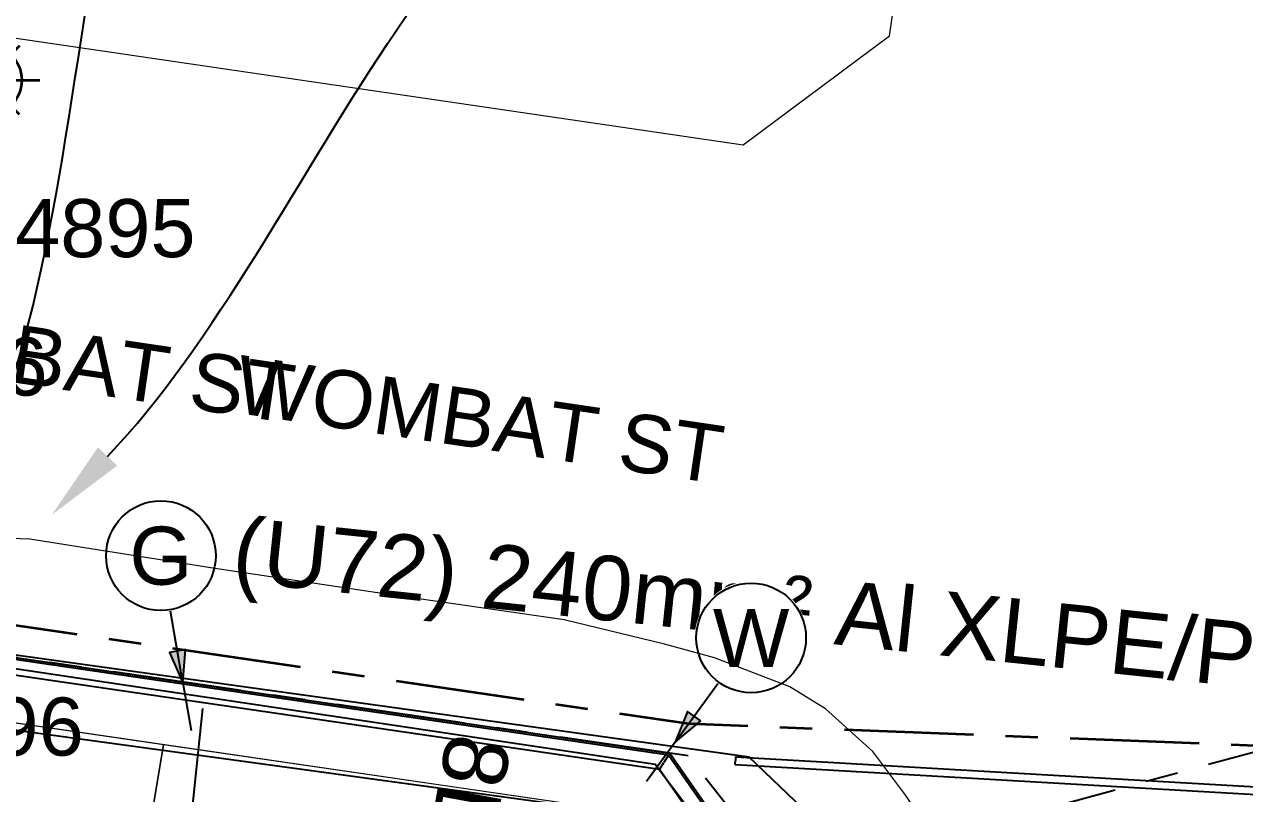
# Model space of a CAD drawing. Header units: metres. Extents: x 307635 to 308805, y 6256169 to 6257356.
# Drawn here: x 308168.42 to 308206.24, y 6256837.5 to 6256861.34 of the extents above; entities that cross this region are included whole.
import ezdxf
from ezdxf import colors
from ezdxf.entities.mleader import LeaderData, LeaderLine
from ezdxf.enums import TextEntityAlignment as Align
from ezdxf.math import Vec2, Vec3

# ---------------------------------------------------------------- set-up
doc = ezdxf.new("R2010")
doc.units = ezdxf.units.M
doc.linetypes.add('Cable Exist UG', pattern=[7, 4, -1, 1, -1])
doc.linetypes.add('IE Trench LV', pattern=[6, 4, -2])
doc.layers.get('0').update_dxf_attribs({"color": 6})
doc.layers.get('Defpoints').update_dxf_attribs({"color": 250})
doc.layers.add('_User Miscellaneous10', color=252, linetype='Continuous', lineweight=13, transparency=0.5)
for name, color, linetype, lineweight in [('_User Miscellaneous7', 3, 'Continuous', 13), ('_User_HV_Exist', 1, 'Continuous', 35), ('_User_LV_Exist', 5, 'Continuous', 35), ('Cadastre Developer_SP_NEW', 92, 'Continuous', 15), ('Cadastre Land Parcels_SP_EXT', 118, 'Continuous', 15), ('Cadastre Roads_SP_NEW', 214, 'Continuous', 15), ('Mains_LV_SL_EXT', 135, 'Continuous', 25)]:
    doc.layers.add(name, color=color, linetype=linetype, lineweight=lineweight)
for name, color, linetype in [('Duct_SP_EXT', 30, 'Continuous'), ('Equip_HV_NEW', 2, 'Continuous'), ('Mains_LV_New_T84', 2, 'Cable x'), ('Notes_SP_NEW', 51, 'Continuous'), ('Trench_SP_NEW', 2, 'Continuous'), ('UG_Details_SP_MISC', 7, 'Continuous')]:
    doc.layers.add(name, color=color, linetype=linetype)
doc.styles.add('SL_LABEL', font='arial.ttf', dxfattribs={"height": 2})
doc.styles.get("Standard").update_dxf_attribs({"font": 'arial.ttf'})
doc.linetypes.add('Cable New UG', pattern='A,5.5,-0.01,["X",Standard,S=1.8,R=0,X=0,Y=-0.94],-1.7', length=7.21)
doc.linetypes.add('Cable o', pattern='A,3.5,-0.01,["O",Standard,S=1.25,R=0,X=0,Y=-0.63],-1.36', length=4.87)
doc.linetypes.add('Cable x', pattern='A,4.5,-0.01,["X",Standard,S=1.25,R=0,X=0,Y=-0.65],-1.2', length=5.71)
doc.linetypes.add('IE Trench HV', pattern='A,4,-0.4,["/",Standard,S=2,R=0,X=0.25,Y=-1],-1.6', length=6)

# ---------------------------------------------------------------- blocks, each defined once
blk = doc.blocks.new('8DJH_3_FEEDER_NEW')
at = {"layer": '_User_HV_Exist', "insert": (-1.5, 0.75), "char_height": 2, "attachment_point": 6}
blk.add_mtext('8DJH', dxfattribs=at)
blk = doc.blocks.new('SL_LANTERN_EXT')
at = {"flags": 9}
for tag, p in [('LRATECODE', (-7.4, 0)), ('LOUTREACHVOCAB', (-7.2, 0)), ('LOUTREACH', (-7, 0)), ('LANTNUMBER', (-6.6, 0)), ('LNEW', (-6.4, 0)), ('LMASTVOCAB', (-6.2, 0)), ('LMAST', (-6, 0)), ('LLAMPVOCAB', (-5.8, 0)), ('LLAMP', (-5.6, 0)), ('LEXIST', (-5.4, 0)), ('LCHARGE3PERCENT', (-5.2, 0)), ('LCHARGE3', (-5, 0)), ('LCHARGE2PERCENT', (-4.8, 0)), ('LCHARGE2', (-4.6, 0)), ('LCHARGE1PERCENT', (-4.4, 0)), ('LCHARGE1', (-4.2, 0)), ('LCATEGORY', (-4, 0)), ('LBRACKETVOCAB', (-3.8, 0)), ('LBRACKET', (-3.6, 0)), ('LKINGHEIGHT', (-3.4, 0)), ('CREPLACE', (-3.2, 0)), ('CREMOVE', (-3, 0)), ('CNUMBER', (-2.8, 0)), ('CNEW', (-2.6, 0)), ('CEXIST', (-2.4, 0)), ('USAGE', (-2.2, 0)), ('STATE', (-2, 0)), ('OWNED_BY', (-1.8, 0)), ('ORIENTATION', (-1.6, 0)), ('OPERATING_VOLTAGE', (-1.4, 0)), ('NO_PHASES', (-1.2, 0)), ('LANTERN_TYPE', (-1, 0)), ('LANTERN_PURPOSE', (-0.8, 0)), ('CONTROL_TYPE', (-0.6, 0)), ('CONSTRUCTED_VOLTAGE', (-0.4, 0))]:
    blk.add_attdef(tag, text='', height=0.001, rotation=270, dxfattribs=at).set_placement(p, align=Align.MIDDLE_LEFT)
at = {"style": 'SL_LABEL', "flags": 9}
blk.add_attdef('STREET_CODE', text='', height=0.001, rotation=270, dxfattribs=at).set_placement((0.001, 0), align=Align.MIDDLE_LEFT)
at = {"flags": 1}
blk.add_attdef('Z', (0, 0), '', height=0.001, rotation=270, dxfattribs=at)
at = {"width": 0.9}
blk.add_attdef('LNUMBER', text='', height=1, dxfattribs=at).set_placement((7, -1), align=Align.MIDDLE_LEFT)
at = {"flags": 9}
for tag, p in [('LREMOVE', (0, -7.6)), ('LREPLACE', (0, -7.8)), ('LTYPE', (0, -8)), ('LTYPEVOCAB', (0, -8.2)), ('LEGEND', (0, -8.4)), ('SUBURB', (0, -8.6)), ('STREETNAME', (0, -8.8)), ('LOCATION', (0, -9)), ('NOTES', (0, -9.2)), ('MAINTAINED_BY', (0, -9.863))]:
    blk.add_attdef(tag, text='', height=0.001, dxfattribs=at).set_placement(p, align=Align.MIDDLE_LEFT)
blk.add_attdef('OPERATED_BY', (0, -9.607), '', height=0.001, dxfattribs=at)
blk.add_wipeout([(5.688, 0), (5.061, -1.061), (4, -1.688), (2.939, -1.061), (2.313, 0), (2.939, 1.061), (4, 1.687), (5.061, 1.061)])
for p, q in [((4, 1.687), (4, 0)), ((2.939, 1.061), (3.205, 0.795)), ((5.061, 1.061), (4.795, 0.795)), ((0, 0), (4, 0)), ((4, 0), (5.688, 0)), ((4, 0), (4, -1.688)), ((2.939, -1.061), (3.205, -0.795)), ((5.061, -1.061), (4.795, -0.795))]:
    blk.add_line(p, q)
blk.add_circle((4, 0), 1.125)
blk = doc.blocks.new('*U286')
h = blk.add_hatch(color=256)
h.dxf.hatch_style = 1
h.paths.add_polyline_path([(0.759, -2.913), (0.266, -2.999), (0.683, -3.941)])
at = {"flags": 128}
blk.add_lwpolyline([(0.759, -2.913), (0.266, -2.999), (0.683, -3.941), (0.759, -2.913)], dxfattribs=at)
at = {"layer": 'Defpoints'}
blk.add_line((0.683, -3.941), (0.94, -5.419), dxfattribs=at)
blk.add_wipeout([(0, 1.75), (-0.021, 1.75), (-0.043, 1.749), (-0.064, 1.749), (-0.086, 1.748), (-0.107, 1.747), (-0.129, 1.745), (-0.15, 1.744), (-0.172, 1.742), (-0.193, 1.739), (-0.214, 1.737), (-0.236, 1.734), (-0.257, 1.731), (-0.278, 1.728), (-0.299, 1.724), (-0.32, 1.72), (-0.341, 1.716), (-0.362, 1.712), (-0.383, 1.707), (-0.404, 1.703), (-0.425, 1.698), (-0.446, 1.692), (-0.467, 1.687), (-0.487, 1.681), (-0.508, 1.675), (-0.529, 1.668), (-0.549, 1.662), (-0.569, 1.655), (-0.59, 1.648), (-0.61, 1.64), (-0.63, 1.633), (-0.65, 1.625), (-0.67, 1.617), (-0.689, 1.608), (-0.709, 1.6), (-0.729, 1.591), (-0.748, 1.582), (-0.768, 1.573), (-0.787, 1.563), (-0.806, 1.553), (-0.825, 1.543), (-0.844, 1.533), (-0.863, 1.523), (-0.881, 1.512), (-0.9, 1.501), (-0.918, 1.49), (-0.936, 1.478), (-0.954, 1.467), (-0.972, 1.455), (-0.99, 1.443), (-1.008, 1.431), (-1.025, 1.418), (-1.042, 1.406), (-1.06, 1.393), (-1.077, 1.38), (-1.094, 1.366), (-1.11, 1.353), (-1.127, 1.339), (-1.143, 1.325), (-1.159, 1.311), (-1.175, 1.297), (-1.191, 1.282), (-1.207, 1.267), (-1.222, 1.253), (-1.237, 1.237), (-1.253, 1.222), (-1.267, 1.207), (-1.282, 1.191), (-1.297, 1.175), (-1.311, 1.159), (-1.325, 1.143), (-1.339, 1.127), (-1.353, 1.11), (-1.366, 1.094), (-1.38, 1.077), (-1.393, 1.06), (-1.406, 1.042), (-1.418, 1.025), (-1.431, 1.008), (-1.443, 0.99), (-1.455, 0.972), (-1.467, 0.954), (-1.478, 0.936), (-1.49, 0.918), (-1.501, 0.9), (-1.512, 0.881), (-1.523, 0.863), (-1.533, 0.844), (-1.543, 0.825), (-1.553, 0.806), (-1.563, 0.787), (-1.573, 0.768), (-1.582, 0.748), (-1.591, 0.729), (-1.6, 0.709), (-1.608, 0.689), (-1.617, 0.67), (-1.625, 0.65), (-1.633, 0.63), (-1.64, 0.61), (-1.648, 0.59), (-1.655, 0.569), (-1.662, 0.549), (-1.668, 0.529), (-1.675, 0.508), (-1.681, 0.487), (-1.687, 0.467), (-1.692, 0.446), (-1.698, 0.425), (-1.703, 0.404), (-1.707, 0.383), (-1.712, 0.362), (-1.716, 0.341), (-1.72, 0.32), (-1.724, 0.299), (-1.728, 0.278), (-1.731, 0.257), (-1.734, 0.236), (-1.737, 0.214), (-1.739, 0.193), (-1.742, 0.172), (-1.744, 0.15), (-1.745, 0.129), (-1.747, 0.107), (-1.748, 0.086), (-1.749, 0.064), (-1.749, 0.043), (-1.75, 0.021), (-1.75, 0), (-1.75, -0.021), (-1.749, -0.043), (-1.749, -0.064), (-1.748, -0.086), (-1.747, -0.107), (-1.745, -0.129), (-1.744, -0.15), (-1.742, -0.172), (-1.739, -0.193), (-1.737, -0.214), (-1.734, -0.236), (-1.731, -0.257), (-1.728, -0.278), (-1.724, -0.299), (-1.72, -0.32), (-1.716, -0.341), (-1.712, -0.362), (-1.707, -0.383), (-1.703, -0.404), (-1.698, -0.425), (-1.692, -0.446), (-1.687, -0.467), (-1.681, -0.487), (-1.675, -0.508), (-1.668, -0.529), (-1.662, -0.549), (-1.655, -0.569), (-1.648, -0.59), (-1.64, -0.61), (-1.633, -0.63), (-1.625, -0.65), (-1.617, -0.67), (-1.608, -0.689), (-1.6, -0.709), (-1.591, -0.729), (-1.582, -0.748), (-1.573, -0.768), (-1.563, -0.787), (-1.553, -0.806), (-1.543, -0.825), (-1.533, -0.844), (-1.523, -0.863), (-1.512, -0.881), (-1.501, -0.9), (-1.49, -0.918), (-1.478, -0.936), (-1.467, -0.954), (-1.455, -0.972), (-1.443, -0.99), (-1.431, -1.008), (-1.418, -1.025), (-1.406, -1.042), (-1.393, -1.06), (-1.38, -1.077), (-1.366, -1.094), (-1.353, -1.11), (-1.339, -1.127), (-1.325, -1.143), (-1.311, -1.159), (-1.297, -1.175), (-1.282, -1.191), (-1.267, -1.207), (-1.253, -1.222), (-1.237, -1.237), (-1.222, -1.253), (-1.207, -1.267), (-1.191, -1.282), (-1.175, -1.297), (-1.159, -1.311), (-1.143, -1.325), (-1.127, -1.339), (-1.11, -1.353), (-1.094, -1.366), (-1.077, -1.38), (-1.06, -1.393), (-1.042, -1.406), (-1.025, -1.418), (-1.008, -1.431), (-0.99, -1.443), (-0.972, -1.455), (-0.954, -1.467), (-0.936, -1.478), (-0.918, -1.49), (-0.9, -1.501), (-0.881, -1.512), (-0.863, -1.523), (-0.844, -1.533), (-0.825, -1.543), (-0.806, -1.553), (-0.787, -1.563), (-0.768, -1.573), (-0.748, -1.582), (-0.729, -1.591), (-0.709, -1.6), (-0.689, -1.608), (-0.67, -1.617), (-0.65, -1.625), (-0.63, -1.633), (-0.61, -1.64), (-0.59, -1.648), (-0.569, -1.655), (-0.549, -1.662), (-0.529, -1.668), (-0.508, -1.675), (-0.487, -1.681), (-0.467, -1.687), (-0.446, -1.692), (-0.425, -1.698), (-0.404, -1.703), (-0.383, -1.707), (-0.362, -1.712), (-0.341, -1.716), (-0.32, -1.72), (-0.299, -1.724), (-0.278, -1.728), (-0.257, -1.731), (-0.236, -1.734), (-0.214, -1.737), (-0.193, -1.739), (-0.172, -1.742), (-0.15, -1.744), (-0.129, -1.745), (-0.107, -1.747), (-0.086, -1.748), (-0.064, -1.749), (-0.043, -1.749), (-0.021, -1.75), (0, -1.75), (0.021, -1.75), (0.043, -1.749), (0.064, -1.749), (0.086, -1.748), (0.107, -1.747), (0.129, -1.745), (0.15, -1.744), (0.172, -1.742), (0.193, -1.739), (0.214, -1.737), (0.236, -1.734), (0.257, -1.731), (0.278, -1.728), (0.299, -1.724), (0.32, -1.72), (0.341, -1.716), (0.362, -1.712), (0.383, -1.707), (0.404, -1.703), (0.425, -1.698), (0.446, -1.692), (0.467, -1.687), (0.487, -1.681), (0.508, -1.675), (0.529, -1.668), (0.549, -1.662), (0.569, -1.655), (0.59, -1.648), (0.61, -1.64), (0.63, -1.633), (0.65, -1.625), (0.67, -1.617), (0.689, -1.608), (0.709, -1.6), (0.729, -1.591), (0.748, -1.582), (0.768, -1.573), (0.787, -1.563), (0.806, -1.553), (0.825, -1.543), (0.844, -1.533), (0.863, -1.523), (0.881, -1.512), (0.9, -1.501), (0.918, -1.49), (0.936, -1.478), (0.954, -1.467), (0.972, -1.455), (0.99, -1.443), (1.008, -1.431), (1.025, -1.418), (1.042, -1.406), (1.06, -1.393), (1.077, -1.38), (1.094, -1.366), (1.11, -1.353), (1.127, -1.339), (1.143, -1.325), (1.159, -1.311), (1.175, -1.297), (1.191, -1.282), (1.207, -1.267), (1.222, -1.253), (1.237, -1.237), (1.253, -1.222), (1.267, -1.207), (1.282, -1.191), (1.297, -1.175), (1.311, -1.159), (1.325, -1.143), (1.339, -1.127), (1.353, -1.11), (1.366, -1.094), (1.38, -1.077), (1.393, -1.06), (1.406, -1.042), (1.418, -1.025), (1.431, -1.008), (1.443, -0.99), (1.455, -0.972), (1.467, -0.954), (1.478, -0.936), (1.49, -0.918), (1.501, -0.9), (1.512, -0.881), (1.523, -0.863), (1.533, -0.844), (1.543, -0.825), (1.553, -0.806), (1.563, -0.787), (1.573, -0.768), (1.582, -0.748), (1.591, -0.729), (1.6, -0.709), (1.608, -0.689), (1.617, -0.67), (1.625, -0.65), (1.633, -0.63), (1.64, -0.61), (1.648, -0.59), (1.655, -0.569), (1.662, -0.549), (1.668, -0.529), (1.675, -0.508), (1.681, -0.487), (1.687, -0.467), (1.692, -0.446), (1.698, -0.425), (1.703, -0.404), (1.707, -0.383), (1.712, -0.362), (1.716, -0.341), (1.72, -0.32), (1.724, -0.299), (1.728, -0.278), (1.731, -0.257), (1.734, -0.236), (1.737, -0.214), (1.739, -0.193), (1.742, -0.172), (1.744, -0.15), (1.745, -0.129), (1.747, -0.107), (1.748, -0.086), (1.749, -0.064), (1.749, -0.043), (1.75, -0.021), (1.75, 0), (1.75, 0.021), (1.749, 0.043), (1.749, 0.064), (1.748, 0.086), (1.747, 0.107), (1.745, 0.129), (1.744, 0.15), (1.742, 0.172), (1.739, 0.193), (1.737, 0.214), (1.734, 0.236), (1.731, 0.257), (1.728, 0.278), (1.724, 0.299), (1.72, 0.32), (1.716, 0.341), (1.712, 0.362), (1.707, 0.383), (1.703, 0.404), (1.698, 0.425), (1.692, 0.446), (1.687, 0.467), (1.681, 0.487), (1.675, 0.508), (1.668, 0.529), (1.662, 0.549), (1.655, 0.569), (1.648, 0.59), (1.64, 0.61), (1.633, 0.63), (1.625, 0.65), (1.617, 0.67), (1.608, 0.689), (1.6, 0.709), (1.591, 0.729), (1.582, 0.748), (1.573, 0.768), (1.563, 0.787), (1.553, 0.806), (1.543, 0.825), (1.533, 0.844), (1.523, 0.863), (1.512, 0.881), (1.501, 0.9), (1.49, 0.918), (1.478, 0.936), (1.467, 0.954), (1.455, 0.972), (1.443, 0.99), (1.431, 1.008), (1.418, 1.025), (1.406, 1.042), (1.393, 1.06), (1.38, 1.077), (1.366, 1.094), (1.353, 1.11), (1.339, 1.127), (1.325, 1.143), (1.311, 1.159), (1.297, 1.175), (1.282, 1.191), (1.267, 1.207), (1.253, 1.222), (1.237, 1.237), (1.222, 1.253), (1.207, 1.267), (1.191, 1.282), (1.175, 1.297), (1.159, 1.311), (1.143, 1.325), (1.127, 1.339), (1.11, 1.353), (1.094, 1.366), (1.077, 1.38), (1.06, 1.393), (1.042, 1.406), (1.025, 1.418), (1.008, 1.431), (0.99, 1.443), (0.972, 1.455), (0.954, 1.467), (0.936, 1.478), (0.918, 1.49), (0.9, 1.501), (0.881, 1.512), (0.863, 1.523), (0.844, 1.533), (0.825, 1.543), (0.806, 1.553), (0.787, 1.563), (0.768, 1.573), (0.748, 1.582), (0.729, 1.591), (0.709, 1.6), (0.689, 1.608), (0.67, 1.617), (0.65, 1.625), (0.63, 1.633), (0.61, 1.64), (0.59, 1.648), (0.569, 1.655), (0.549, 1.662), (0.529, 1.668), (0.508, 1.675), (0.487, 1.681), (0.467, 1.687), (0.446, 1.692), (0.425, 1.698), (0.404, 1.703), (0.383, 1.707), (0.362, 1.712), (0.341, 1.716), (0.32, 1.72), (0.299, 1.724), (0.278, 1.728), (0.257, 1.731), (0.236, 1.734), (0.214, 1.737), (0.193, 1.739), (0.172, 1.742), (0.15, 1.744), (0.129, 1.745), (0.107, 1.747), (0.086, 1.748), (0.064, 1.749), (0.043, 1.749), (0.021, 1.75)])
blk.add_line((0.683, -3.941), (0.299, -1.724))
blk.add_circle((0, 0), 1.7)
at = {"width": 0.9}
blk.add_attdef('CODE', text='', height=1.8, dxfattribs=at).set_placement((0, 0), align=Align.MIDDLE_CENTER)
at = {"flags": 1}
blk.add_attdef('Z', (0, 0), '', height=0.2, dxfattribs=at)
blk = doc.blocks.new('*U296')
h = blk.add_hatch(color=256)
h.dxf.hatch_style = 1
h.paths.add_polyline_path([(-1.564, -2.572), (-1.969, -2.278), (-2.355, -3.233)])
at = {"flags": 128}
blk.add_lwpolyline([(-1.564, -2.572), (-1.969, -2.278), (-2.355, -3.233), (-1.564, -2.572)], dxfattribs=at)
at = {"layer": 'Defpoints'}
blk.add_line((-2.355, -3.233), (-3.239, -4.445), dxfattribs=at)
blk.add_wipeout([(0, 1.75), (-0.021, 1.75), (-0.043, 1.749), (-0.064, 1.749), (-0.086, 1.748), (-0.107, 1.747), (-0.129, 1.745), (-0.15, 1.744), (-0.172, 1.742), (-0.193, 1.739), (-0.214, 1.737), (-0.236, 1.734), (-0.257, 1.731), (-0.278, 1.728), (-0.299, 1.724), (-0.32, 1.72), (-0.341, 1.716), (-0.362, 1.712), (-0.383, 1.707), (-0.404, 1.703), (-0.425, 1.698), (-0.446, 1.692), (-0.467, 1.687), (-0.487, 1.681), (-0.508, 1.675), (-0.529, 1.668), (-0.549, 1.662), (-0.569, 1.655), (-0.59, 1.648), (-0.61, 1.64), (-0.63, 1.633), (-0.65, 1.625), (-0.67, 1.617), (-0.689, 1.608), (-0.709, 1.6), (-0.729, 1.591), (-0.748, 1.582), (-0.768, 1.573), (-0.787, 1.563), (-0.806, 1.553), (-0.825, 1.543), (-0.844, 1.533), (-0.863, 1.523), (-0.881, 1.512), (-0.9, 1.501), (-0.918, 1.49), (-0.936, 1.478), (-0.954, 1.467), (-0.972, 1.455), (-0.99, 1.443), (-1.008, 1.431), (-1.025, 1.418), (-1.042, 1.406), (-1.06, 1.393), (-1.077, 1.38), (-1.094, 1.366), (-1.11, 1.353), (-1.127, 1.339), (-1.143, 1.325), (-1.159, 1.311), (-1.175, 1.297), (-1.191, 1.282), (-1.207, 1.267), (-1.222, 1.253), (-1.237, 1.237), (-1.253, 1.222), (-1.267, 1.207), (-1.282, 1.191), (-1.297, 1.175), (-1.311, 1.159), (-1.325, 1.143), (-1.339, 1.127), (-1.353, 1.11), (-1.366, 1.094), (-1.38, 1.077), (-1.393, 1.06), (-1.406, 1.042), (-1.418, 1.025), (-1.431, 1.008), (-1.443, 0.99), (-1.455, 0.972), (-1.467, 0.954), (-1.478, 0.936), (-1.49, 0.918), (-1.501, 0.9), (-1.512, 0.881), (-1.523, 0.863), (-1.533, 0.844), (-1.543, 0.825), (-1.553, 0.806), (-1.563, 0.787), (-1.573, 0.768), (-1.582, 0.748), (-1.591, 0.729), (-1.6, 0.709), (-1.608, 0.689), (-1.617, 0.67), (-1.625, 0.65), (-1.633, 0.63), (-1.64, 0.61), (-1.648, 0.59), (-1.655, 0.569), (-1.662, 0.549), (-1.668, 0.529), (-1.675, 0.508), (-1.681, 0.487), (-1.687, 0.467), (-1.692, 0.446), (-1.698, 0.425), (-1.703, 0.404), (-1.707, 0.383), (-1.712, 0.362), (-1.716, 0.341), (-1.72, 0.32), (-1.724, 0.299), (-1.728, 0.278), (-1.731, 0.257), (-1.734, 0.236), (-1.737, 0.214), (-1.739, 0.193), (-1.742, 0.172), (-1.744, 0.15), (-1.745, 0.129), (-1.747, 0.107), (-1.748, 0.086), (-1.749, 0.064), (-1.749, 0.043), (-1.75, 0.021), (-1.75, 0), (-1.75, -0.021), (-1.749, -0.043), (-1.749, -0.064), (-1.748, -0.086), (-1.747, -0.107), (-1.745, -0.129), (-1.744, -0.15), (-1.742, -0.172), (-1.739, -0.193), (-1.737, -0.214), (-1.734, -0.236), (-1.731, -0.257), (-1.728, -0.278), (-1.724, -0.299), (-1.72, -0.32), (-1.716, -0.341), (-1.712, -0.362), (-1.707, -0.383), (-1.703, -0.404), (-1.698, -0.425), (-1.692, -0.446), (-1.687, -0.467), (-1.681, -0.487), (-1.675, -0.508), (-1.668, -0.529), (-1.662, -0.549), (-1.655, -0.569), (-1.648, -0.59), (-1.64, -0.61), (-1.633, -0.63), (-1.625, -0.65), (-1.617, -0.67), (-1.608, -0.689), (-1.6, -0.709), (-1.591, -0.729), (-1.582, -0.748), (-1.573, -0.768), (-1.563, -0.787), (-1.553, -0.806), (-1.543, -0.825), (-1.533, -0.844), (-1.523, -0.863), (-1.512, -0.881), (-1.501, -0.9), (-1.49, -0.918), (-1.478, -0.936), (-1.467, -0.954), (-1.455, -0.972), (-1.443, -0.99), (-1.431, -1.008), (-1.418, -1.025), (-1.406, -1.042), (-1.393, -1.06), (-1.38, -1.077), (-1.366, -1.094), (-1.353, -1.11), (-1.339, -1.127), (-1.325, -1.143), (-1.311, -1.159), (-1.297, -1.175), (-1.282, -1.191), (-1.267, -1.207), (-1.253, -1.222), (-1.237, -1.237), (-1.222, -1.253), (-1.207, -1.267), (-1.191, -1.282), (-1.175, -1.297), (-1.159, -1.311), (-1.143, -1.325), (-1.127, -1.339), (-1.11, -1.353), (-1.094, -1.366), (-1.077, -1.38), (-1.06, -1.393), (-1.042, -1.406), (-1.025, -1.418), (-1.008, -1.431), (-0.99, -1.443), (-0.972, -1.455), (-0.954, -1.467), (-0.936, -1.478), (-0.918, -1.49), (-0.9, -1.501), (-0.881, -1.512), (-0.863, -1.523), (-0.844, -1.533), (-0.825, -1.543), (-0.806, -1.553), (-0.787, -1.563), (-0.768, -1.573), (-0.748, -1.582), (-0.729, -1.591), (-0.709, -1.6), (-0.689, -1.608), (-0.67, -1.617), (-0.65, -1.625), (-0.63, -1.633), (-0.61, -1.64), (-0.59, -1.648), (-0.569, -1.655), (-0.549, -1.662), (-0.529, -1.668), (-0.508, -1.675), (-0.487, -1.681), (-0.467, -1.687), (-0.446, -1.692), (-0.425, -1.698), (-0.404, -1.703), (-0.383, -1.707), (-0.362, -1.712), (-0.341, -1.716), (-0.32, -1.72), (-0.299, -1.724), (-0.278, -1.728), (-0.257, -1.731), (-0.236, -1.734), (-0.214, -1.737), (-0.193, -1.739), (-0.172, -1.742), (-0.15, -1.744), (-0.129, -1.745), (-0.107, -1.747), (-0.086, -1.748), (-0.064, -1.749), (-0.043, -1.749), (-0.021, -1.75), (0, -1.75), (0.021, -1.75), (0.043, -1.749), (0.064, -1.749), (0.086, -1.748), (0.107, -1.747), (0.129, -1.745), (0.15, -1.744), (0.172, -1.742), (0.193, -1.739), (0.214, -1.737), (0.236, -1.734), (0.257, -1.731), (0.278, -1.728), (0.299, -1.724), (0.32, -1.72), (0.341, -1.716), (0.362, -1.712), (0.383, -1.707), (0.404, -1.703), (0.425, -1.698), (0.446, -1.692), (0.467, -1.687), (0.487, -1.681), (0.508, -1.675), (0.529, -1.668), (0.549, -1.662), (0.569, -1.655), (0.59, -1.648), (0.61, -1.64), (0.63, -1.633), (0.65, -1.625), (0.67, -1.617), (0.689, -1.608), (0.709, -1.6), (0.729, -1.591), (0.748, -1.582), (0.768, -1.573), (0.787, -1.563), (0.806, -1.553), (0.825, -1.543), (0.844, -1.533), (0.863, -1.523), (0.881, -1.512), (0.9, -1.501), (0.918, -1.49), (0.936, -1.478), (0.954, -1.467), (0.972, -1.455), (0.99, -1.443), (1.008, -1.431), (1.025, -1.418), (1.042, -1.406), (1.06, -1.393), (1.077, -1.38), (1.094, -1.366), (1.11, -1.353), (1.127, -1.339), (1.143, -1.325), (1.159, -1.311), (1.175, -1.297), (1.191, -1.282), (1.207, -1.267), (1.222, -1.253), (1.237, -1.237), (1.253, -1.222), (1.267, -1.207), (1.282, -1.191), (1.297, -1.175), (1.311, -1.159), (1.325, -1.143), (1.339, -1.127), (1.353, -1.11), (1.366, -1.094), (1.38, -1.077), (1.393, -1.06), (1.406, -1.042), (1.418, -1.025), (1.431, -1.008), (1.443, -0.99), (1.455, -0.972), (1.467, -0.954), (1.478, -0.936), (1.49, -0.918), (1.501, -0.9), (1.512, -0.881), (1.523, -0.863), (1.533, -0.844), (1.543, -0.825), (1.553, -0.806), (1.563, -0.787), (1.573, -0.768), (1.582, -0.748), (1.591, -0.729), (1.6, -0.709), (1.608, -0.689), (1.617, -0.67), (1.625, -0.65), (1.633, -0.63), (1.64, -0.61), (1.648, -0.59), (1.655, -0.569), (1.662, -0.549), (1.668, -0.529), (1.675, -0.508), (1.681, -0.487), (1.687, -0.467), (1.692, -0.446), (1.698, -0.425), (1.703, -0.404), (1.707, -0.383), (1.712, -0.362), (1.716, -0.341), (1.72, -0.32), (1.724, -0.299), (1.728, -0.278), (1.731, -0.257), (1.734, -0.236), (1.737, -0.214), (1.739, -0.193), (1.742, -0.172), (1.744, -0.15), (1.745, -0.129), (1.747, -0.107), (1.748, -0.086), (1.749, -0.064), (1.749, -0.043), (1.75, -0.021), (1.75, 0), (1.75, 0.021), (1.749, 0.043), (1.749, 0.064), (1.748, 0.086), (1.747, 0.107), (1.745, 0.129), (1.744, 0.15), (1.742, 0.172), (1.739, 0.193), (1.737, 0.214), (1.734, 0.236), (1.731, 0.257), (1.728, 0.278), (1.724, 0.299), (1.72, 0.32), (1.716, 0.341), (1.712, 0.362), (1.707, 0.383), (1.703, 0.404), (1.698, 0.425), (1.692, 0.446), (1.687, 0.467), (1.681, 0.487), (1.675, 0.508), (1.668, 0.529), (1.662, 0.549), (1.655, 0.569), (1.648, 0.59), (1.64, 0.61), (1.633, 0.63), (1.625, 0.65), (1.617, 0.67), (1.608, 0.689), (1.6, 0.709), (1.591, 0.729), (1.582, 0.748), (1.573, 0.768), (1.563, 0.787), (1.553, 0.806), (1.543, 0.825), (1.533, 0.844), (1.523, 0.863), (1.512, 0.881), (1.501, 0.9), (1.49, 0.918), (1.478, 0.936), (1.467, 0.954), (1.455, 0.972), (1.443, 0.99), (1.431, 1.008), (1.418, 1.025), (1.406, 1.042), (1.393, 1.06), (1.38, 1.077), (1.366, 1.094), (1.353, 1.11), (1.339, 1.127), (1.325, 1.143), (1.311, 1.159), (1.297, 1.175), (1.282, 1.191), (1.267, 1.207), (1.253, 1.222), (1.237, 1.237), (1.222, 1.253), (1.207, 1.267), (1.191, 1.282), (1.175, 1.297), (1.159, 1.311), (1.143, 1.325), (1.127, 1.339), (1.11, 1.353), (1.094, 1.366), (1.077, 1.38), (1.06, 1.393), (1.042, 1.406), (1.025, 1.418), (1.008, 1.431), (0.99, 1.443), (0.972, 1.455), (0.954, 1.467), (0.936, 1.478), (0.918, 1.49), (0.9, 1.501), (0.881, 1.512), (0.863, 1.523), (0.844, 1.533), (0.825, 1.543), (0.806, 1.553), (0.787, 1.563), (0.768, 1.573), (0.748, 1.582), (0.729, 1.591), (0.709, 1.6), (0.689, 1.608), (0.67, 1.617), (0.65, 1.625), (0.63, 1.633), (0.61, 1.64), (0.59, 1.648), (0.569, 1.655), (0.549, 1.662), (0.529, 1.668), (0.508, 1.675), (0.487, 1.681), (0.467, 1.687), (0.446, 1.692), (0.425, 1.698), (0.404, 1.703), (0.383, 1.707), (0.362, 1.712), (0.341, 1.716), (0.32, 1.72), (0.299, 1.724), (0.278, 1.728), (0.257, 1.731), (0.236, 1.734), (0.214, 1.737), (0.193, 1.739), (0.172, 1.742), (0.15, 1.744), (0.129, 1.745), (0.107, 1.747), (0.086, 1.748), (0.064, 1.749), (0.043, 1.749), (0.021, 1.75)])
blk.add_line((-2.355, -3.233), (-1.03, -1.414))
blk.add_circle((0, 0), 1.7)
at = {"width": 0.9}
blk.add_attdef('CODE', text='', height=1.8, dxfattribs=at).set_placement((0, 0), align=Align.MIDDLE_CENTER)
at = {"flags": 1}
blk.add_attdef('Z', (0, 0), '', height=0.2, dxfattribs=at)

msp = doc.modelspace()

# ---------------------------------------------------------------- linework, layer by layer
at = {"layer": '_User Miscellaneous10', "color": 7, "flags": 128}
msp.add_lwpolyline([(308188.404, 6256805.268), (308191.2, 6256818.708), (308191.578, 6256819.879), (308192.524, 6256820.9), (308193.961, 6256821.845), (308194.717, 6256822.336), (308195.176, 6256823.416), (308196.688, 6256833.733), (308196.613, 6256834.98), (308196.348, 6256836.53), (308195.743, 6256837.437), (308194.722, 6256838.797), (308193.247, 6256840.12), (308192.15, 6256840.8), (308189.805, 6256841.707), (308188.255, 6256842.123), (308185.153, 6256842.879), (308179.36, 6256843.722), (308174.254, 6256844.478), (308168.581, 6256845.385), (308164.005, 6256845.536)], dxfattribs=at)
at = {"layer": '_User_HV_Exist', "linetype": 'Cable Exist UG', "flags": 128}
msp.add_lwpolyline([(308166.086, 6256843.019), (308189.003, 6256839.664), (308221.674, 6256838.407)], dxfattribs=at)
at = {"layer": '_User_LV_Exist', "linetype": 'Cable o', "lineweight": -2, "flags": 128}
msp.add_lwpolyline([(308189.274, 6256816.588), (308192.666, 6256818.961), (308192.666, 6256818.961), (308194.702, 6256834.98), (308190.885, 6256838.624), (308158.249, 6256843.157)], dxfattribs=at)
at = {"layer": '_User_LV_Exist', "linetype": 'Cable New UG', "lineweight": -2, "flags": 128}
msp.add_lwpolyline([(308166.137, 6256820.741), (308170.826, 6256820.143), (308171.559, 6256824.408), (308166.582, 6256825.553), (308150.667, 6256828.611), (308151.035, 6256837.585), (308154.798, 6256841.289), (308188.797, 6256836.642), (308191.896, 6256833.485), (308189.175, 6256816.555)], dxfattribs=at)
at = {"layer": 'Cadastre Developer_SP_NEW', "flags": 128}
msp.add_lwpolyline([(308187.261, 6256836.9), (308190.423, 6256832.375), (308184.916, 6256805.995), (308184.383, 6256803.009), (308171.399, 6256715.395), (308168.193, 6256713.587), (308136.174, 6256727.017), (308152.251, 6256836.89), (308157.987, 6256841.174), (308187.261, 6256836.9)], dxfattribs=at)
for points in [[(308149.58, 6256818.633), (308152.251, 6256836.89), (308157.987, 6256841.174), (308172.727, 6256839.015), (308168.691, 6256814.653)], [(308168.691, 6256814.653), (308172.727, 6256839.016), (308187.274, 6256836.898), (308190.423, 6256832.375), (308185.974, 6256811.054)]]:
    msp.add_lwpolyline(points, close=True, dxfattribs=at)
at = {"layer": 'Cadastre Land Parcels_SP_EXT', "linetype": 'Continuous'}
msp.add_lwpolyline([(308195.231, 6256860.982), (308196.826, 6256871.893), (308161.253, 6256877.119), (308159.7, 6256866.697), (308163.498, 6256861.587), (308190.697, 6256857.606), (308195.231, 6256860.982)], close=True, dxfattribs=at)
at = {"layer": 'Duct_SP_EXT'}
for p, q in [((308188.382, 6256838.684), (308158.287, 6256843.091)), ((308188.107, 6256838.239), (308158.217, 6256842.616)), ((308188.107, 6256838.239), (308188.244, 6256838.461)), ((308188.382, 6256838.684), (308188.244, 6256838.461)), ((308192.003, 6256833.502), (308188.382, 6256838.684)), ((308191.61, 6256833.227), (308188.107, 6256838.239))]:
    msp.add_line(p, q, dxfattribs=at)
msp.add_lwpolyline([(308173.573, 6256834.419), (308173.573, 6256836.56), (308173.951, 6256840.138)], dxfattribs=at)
at = {"layer": 'Mains_LV_New_T84', "color": 2, "linetype": 'Cable New UG', "flags": 128}
msp.add_lwpolyline([(308149.708, 6256833.316), (308149.707, 6256833.316), (308150.392, 6256837.998), (308157.453, 6256843.273), (308188.422, 6256838.749), (308192.558, 6256832.811), (308186.354, 6256802.669), (308197.73, 6256800.983), (308194.415, 6256778.615), (308192.356, 6256764.72), (308196.223, 6256760.127), (308202.901, 6256761.18), (308205.044, 6256749.859), (308229.305, 6256756.075)], dxfattribs=at)
at = {"layer": 'Mains_LV_SL_EXT', "linetype": 'Cable Exist UG'}
msp.add_lwpolyline([(308210.882, 6256837.31), (308208.984, 6256839.442), (308208.984, 6256839.442), (308192.004, 6256834.827), (308188.991, 6256838.666), (308158.249, 6256843.157)], dxfattribs=at)
at = {"layer": 'Trench_SP_NEW', "linetype": 'IE Trench HV', "flags": 128}
msp.add_lwpolyline([(308148.266, 6256821.397), (308150.671, 6256837.832), (308157.535, 6256842.958), (308187.967, 6256838.413), (308192.238, 6256832.746)], dxfattribs=at)
at = {"layer": 'UG_Details_SP_MISC'}
for p, q in [((308190.451, 6256838.399), (308190.458, 6256838.519)), ((308190.465, 6256838.639), (308190.458, 6256838.519)), ((308190.465, 6256838.639), (308209.607, 6256837.53)), ((308190.451, 6256838.399), (308209.593, 6256837.291))]:
    msp.add_line(p, q, dxfattribs=at)

# ---------------------------------------------------------------- block references
at = {"layer": 'Equip_HV_NEW', "linetype": 'IE Trench LV', "rotation": 259.6677834725189}
msp.add_blockref('8DJH_3_FEEDER_NEW', (308180.264, 6256831.05), dxfattribs=at)

# ---------------------------------------------------------------- texts
at = {"layer": '_User_HV_Exist', "lineweight": 0, "insert": (308197.015, 6256843.77), "char_height": 2, "attachment_point": 2, "rotation": 354.0216}
msp.add_mtext('(U72) 240mm² Al XLPE/PVC/HDPE', dxfattribs=at)
at = {"layer": '_User_LV_Exist', "lineweight": -2}
msp.add_text('WOMBAT ST', height=1.8, rotation=351.6146, dxfattribs=at).set_placement((308174.863, 6256849.313))
at = {"layer": 'Cadastre Roads_SP_NEW'}
msp.add_text('WOMBAT ST', height=1.8, rotation=351.6146, dxfattribs=at).set_placement((308161.566, 6256851.197))
at = {"layer": 'Duct_SP_EXT'}
for s, p in [('FB334895', (308162.12, 6256854.122)), ('R6', (308165.923, 6256849.832)), ('FB334896', (308158.654, 6256838.673))]:
    msp.add_text(s, height=1.8, dxfattribs=at).set_placement(p)

# ---------------------------------------------------------------- next in the draw order: block references
at = {"layer": '_User_LV_Exist', "lineweight": -2}
msp.add_blockref('SL_LANTERN_EXT', (308163.208, 6256859.608), dxfattribs=at)
at = {"layer": 'Notes_SP_NEW'}
ref = msp.add_blockref('*U286', (308172.649, 6256844.87), dxfattribs=at)
ref.add_attrib('CODE', 'G', dxfattribs={"layer": '0', "height": 1.8}).set_placement((308172.649, 6256844.87), align=Align.MIDDLE_CENTER)
ref = msp.add_blockref('*U296', (308190.945, 6256842.321), dxfattribs=at)
ref.add_attrib('CODE', 'W', dxfattribs={"layer": '0', "height": 1.8}).set_placement((308190.945, 6256842.321), align=Align.MIDDLE_CENTER)

# ---------------------------------------------------------------- next in the draw order: linework, layer by layer
at = {"layer": '_User Miscellaneous7', "color": 7, "flags": 128}
msp.add_lwpolyline([(308188.404, 6256805.268), (308191.2, 6256818.708), (308191.578, 6256819.879), (308192.524, 6256820.9), (308193.961, 6256821.845), (308194.717, 6256822.336), (308195.176, 6256823.416), (308196.688, 6256833.733), (308196.613, 6256834.98), (308196.348, 6256836.53), (308195.743, 6256837.437), (308194.722, 6256838.797), (308193.247, 6256840.12), (308192.15, 6256840.8), (308189.805, 6256841.707), (308188.255, 6256842.123), (308185.153, 6256842.879), (308179.36, 6256843.722), (308174.254, 6256844.478), (308168.581, 6256845.385), (308164.005, 6256845.536)], dxfattribs=at)
at = {"layer": '_User Miscellaneous7', "flags": 128}
msp.add_lwpolyline([(308149.58, 6256818.633), (308152.251, 6256836.89), (308157.987, 6256841.174), (308172.727, 6256839.015), (308168.691, 6256814.653)], close=True, dxfattribs=at)

# ---------------------------------------------------------------- next in the draw order: leaders
at = {"layer": '_User_HV_Exist'}
ml = msp.add_multileader_mtext('Standard', dxfattribs=at)
ml.set_content('HV STJ', color=256)
ml.set_leader_properties()
ml.build(insert=Vec2(0, 0))
ml.multileader.update_dxf_attribs({"leader_type": 2, "has_text_frame": 1, "text_left_attachment_type": 2, "text_right_attachment_type": 2, "dogleg_length": 0.01, "arrow_head_size": 2.5})
ctx = ml.context
ctx.base_point, ctx.char_height, ctx.arrow_head_size, ctx.landing_gap_size, ctx.plane_origin = Vec3(308179.91, 6256877.915), 2.5, 2.5, 1, Vec3(308159.249, 6256867.853)
ctx.left_attachment, ctx.right_attachment = 2, 2
notes = []
notes.append((ctx, [(0, (1, 1, 0), (308179.9, 6256877.915), (1, 0), 0.01, [(0, [(308166.402, 6256846.251)], 0, [])])]))
ctx.mtext.insert, ctx.mtext.flow_direction = Vec3(308180.91, 6256879.207), 5
ml = msp.add_multileader_mtext('Standard', dxfattribs=at)
ml.set_content('HIGH PRESSURE \\PGAS LINE IN AREA', color=256)
ml.set_leader_properties()
ml.build(insert=Vec2(0, 0))
ml.multileader.update_dxf_attribs({"leader_type": 2, "has_text_frame": 1, "text_left_attachment_type": 2, "text_right_attachment_type": 2, "dogleg_length": 0.01, "arrow_head_size": 2.5})
ctx = ml.context
ctx.base_point, ctx.char_height, ctx.arrow_head_size, ctx.landing_gap_size, ctx.plane_origin = Vec3(308191.187, 6256869.108), 2.5, 2.5, 1, Vec3(308191.877, 6256866.034)
ctx.left_attachment, ctx.right_attachment = 2, 2
notes.append((ctx, [(0, (1, 1, 0), (308191.177, 6256869.108), (1, 0), 0.01, [(0, [(308169.267, 6256846.136)], 0, [])])]))
ctx.mtext.insert, ctx.mtext.flow_direction = Vec3(308192.187, 6256872.505), 5
for ctx, leaders in notes:
    for number, flags, end, landing, length, lines in leaders:
        leader = LeaderData()
        leader.index, (leader.has_last_leader_line, leader.has_dogleg_vector, leader.attachment_direction) = number, flags
        leader.last_leader_point, leader.dogleg_vector, leader.dogleg_length = Vec3(end), Vec3(landing), length
        for number, points, colour, breaks in lines:
            line = LeaderLine()
            line.index, line.vertices, line.color, line.breaks = number, Vec3.list(points), colors.encode_raw_color(colour), breaks
            leader.lines.append(line)
        ctx.leaders.append(leader)

doc.saveas('drawing.dxf')
